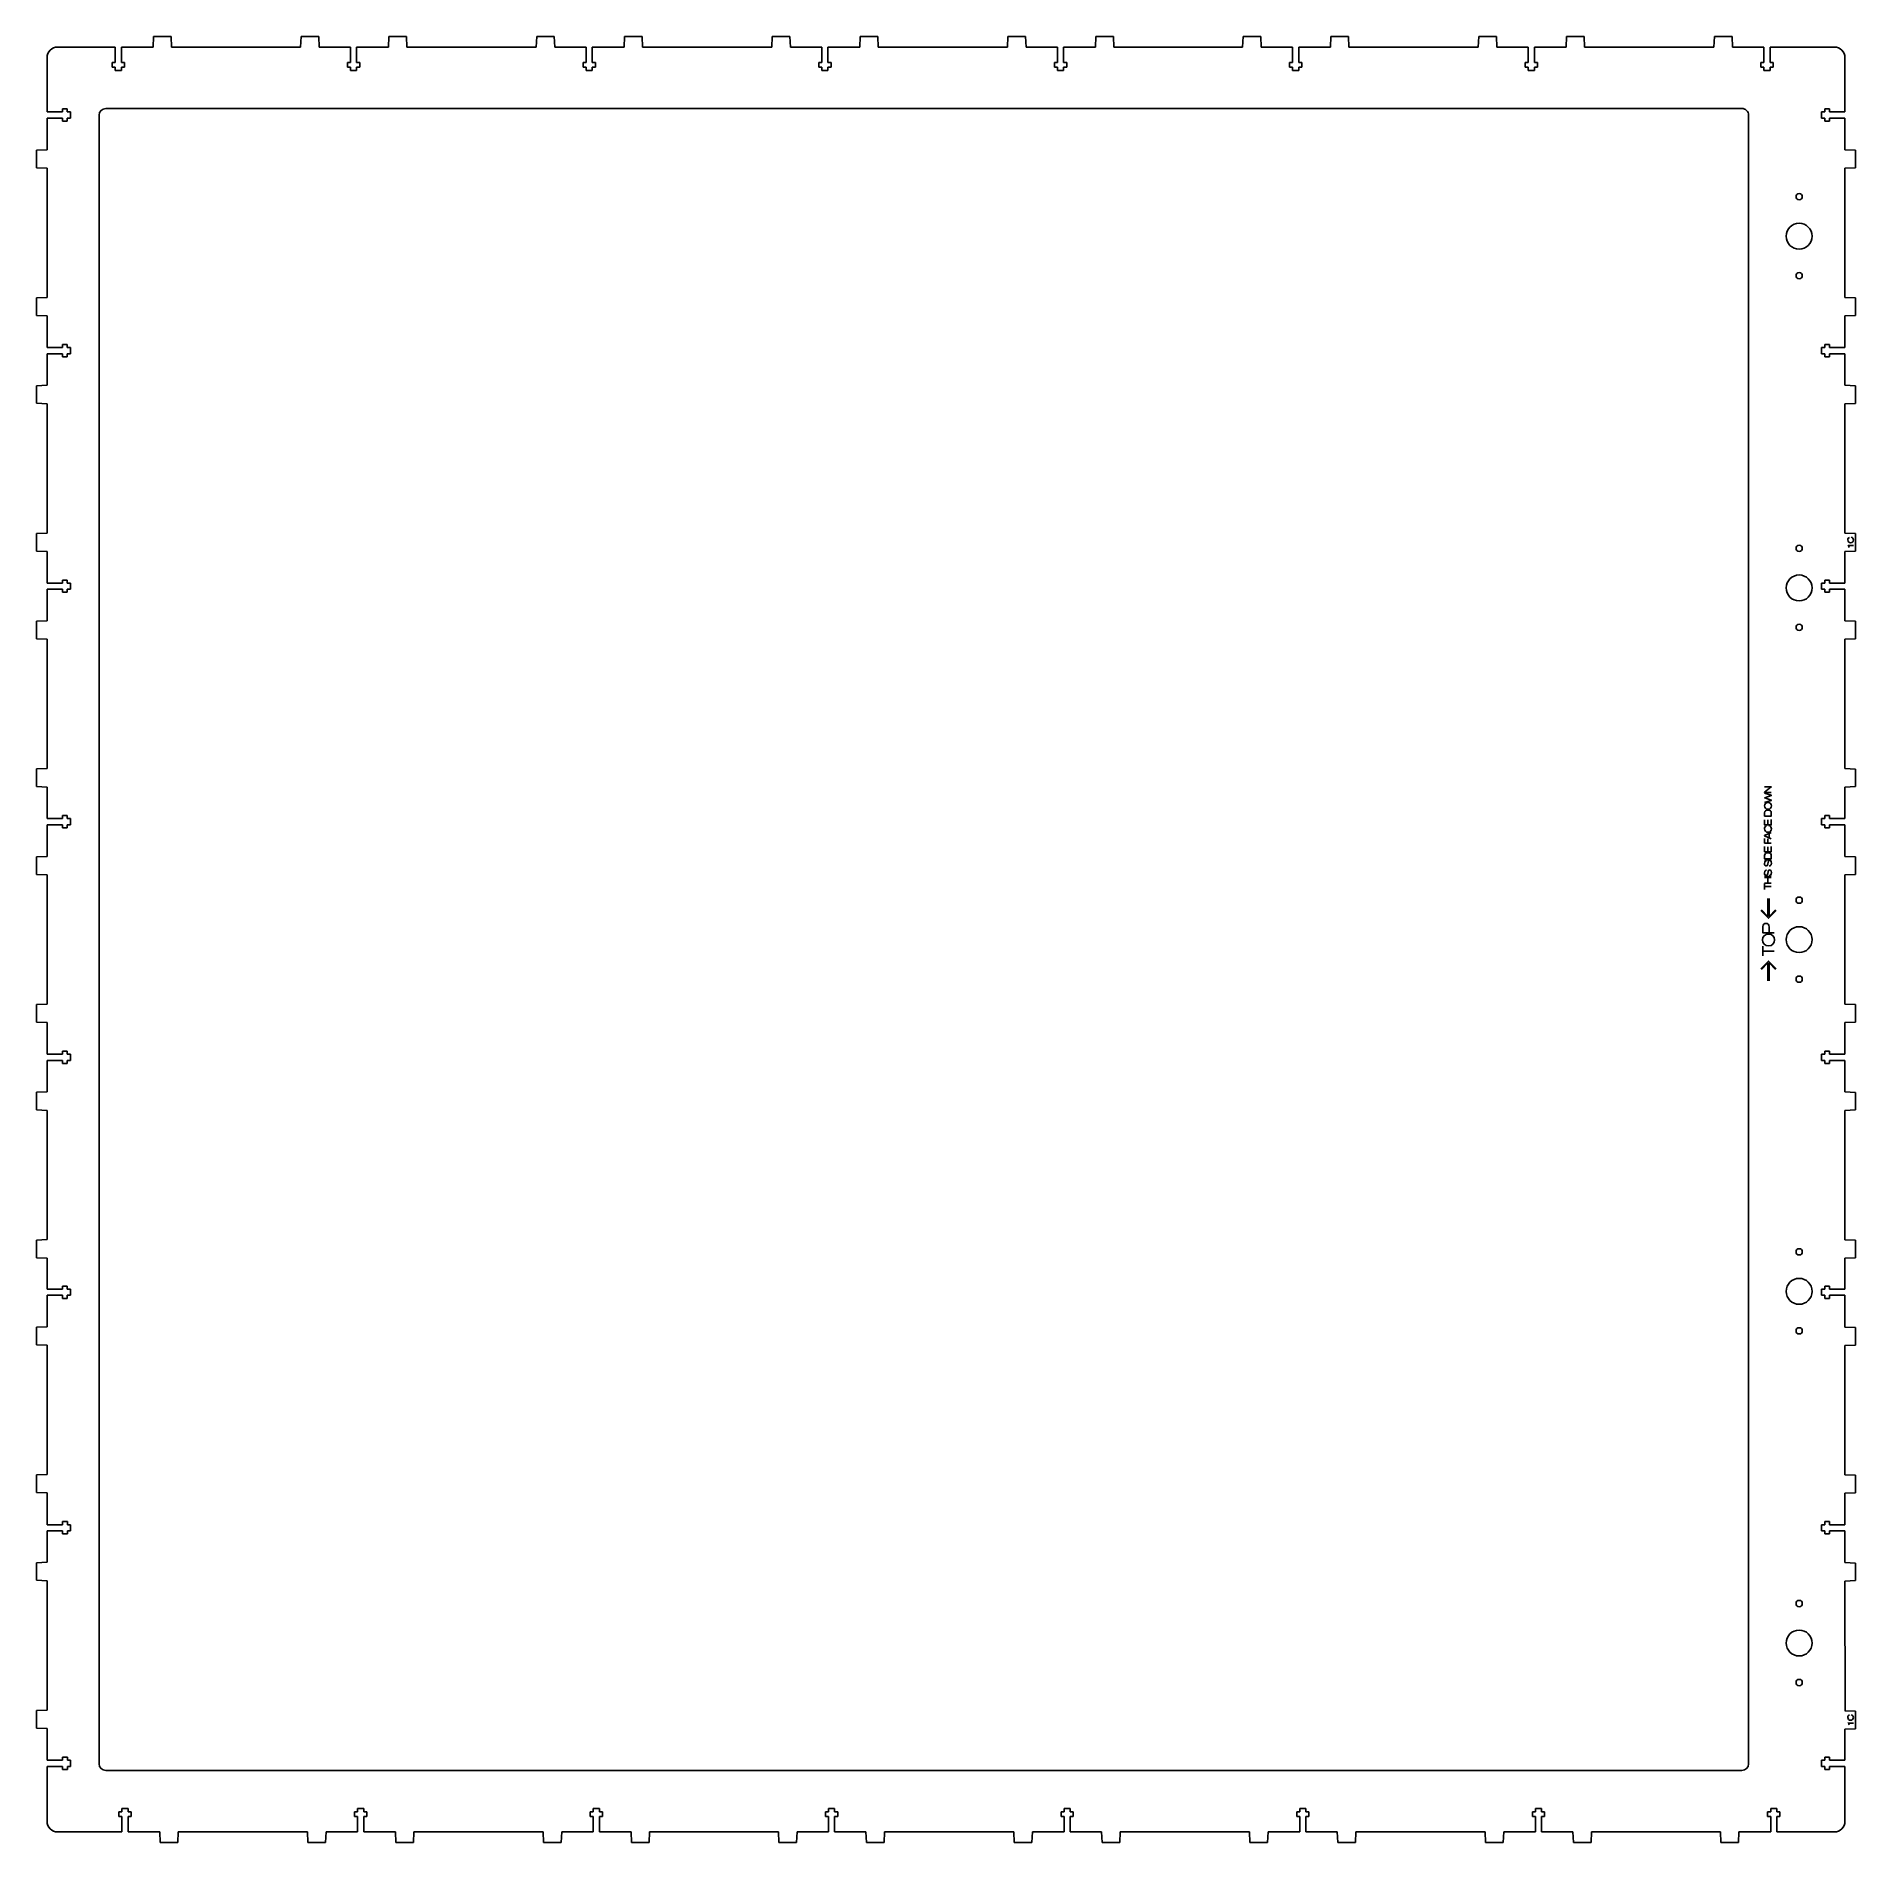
# Model space of a CAD drawing. Header units: millimetres. Extents: x -1004 to -176, y -862 to -38.
import ezdxf

# ---------------------------------------------------------------- set-up
doc = ezdxf.new("R2010")
doc.units = ezdxf.units.MM
doc.layers.add('CUTS', color=1, linetype='Continuous', lineweight=25, true_color=0xff0000)
doc.layers.add('TEXT', color=5, linetype='Continuous', true_color=0x0000ff)

msp = doc.modelspace()

# ---------------------------------------------------------------- linework, layer by layer
at = {"layer": 'CUTS', "color": 1, "lineweight": 25, "true_color": 0xff0000}
for p, q in [((-951.07, -43.32), (-950.87, -38.45)), ((-950.87, -38.45), (-942.84, -38.45)), ((-942.84, -38.45), (-942.64, -43.32)), ((-883.89, -43.32), (-883.69, -38.45)), ((-883.69, -38.45), (-875.65, -38.45)), ((-875.65, -38.45), (-875.45, -43.32)), ((-843.89, -43.32), (-843.69, -38.45)), ((-843.69, -38.45), (-835.66, -38.45)), ((-835.66, -38.45), (-835.46, -43.32)), ((-776.55, -43.32), (-776.35, -38.45)), ((-776.35, -38.45), (-768.31, -38.45)), ((-768.31, -38.45), (-768.11, -43.32)), ((-736.55, -43.32), (-736.35, -38.45)), ((-736.35, -38.45), (-728.32, -38.45)), ((-728.32, -38.45), (-728.12, -43.32)), ((-669.21, -43.32), (-669.01, -38.45)), ((-669.01, -38.45), (-660.97, -38.45)), ((-660.97, -38.45), (-660.77, -43.32)), ((-629.21, -43.32), (-629.01, -38.45)), ((-629.01, -38.45), (-620.98, -38.45)), ((-620.98, -38.45), (-620.78, -43.32)), ((-561.87, -43.32), (-561.67, -38.45)), ((-561.67, -38.45), (-553.63, -38.45)), ((-553.63, -38.45), (-553.43, -43.32)), ((-521.87, -43.32), (-521.67, -38.45)), ((-521.67, -38.45), (-513.64, -38.45)), ((-513.64, -38.45), (-513.44, -43.32)), ((-454.8, -43.32), (-454.6, -38.45)), ((-454.6, -38.45), (-446.56, -38.45)), ((-446.56, -38.45), (-446.36, -43.32)), ((-414.8, -43.32), (-414.6, -38.45)), ((-414.6, -38.45), (-406.57, -38.45)), ((-406.57, -38.45), (-406.37, -43.32)), ((-347.46, -43.32), (-347.26, -38.45)), ((-347.26, -38.45), (-339.22, -38.45)), ((-339.22, -38.45), (-339.02, -43.32)), ((-307.46, -43.32), (-307.26, -38.45)), ((-307.26, -38.45), (-299.23, -38.45)), ((-299.23, -38.45), (-299.03, -43.32)), ((-240.12, -43.32), (-239.92, -38.45)), ((-239.92, -38.45), (-231.88, -38.45)), ((-231.88, -38.45), (-231.68, -43.32)), ((-999.36, -58.51), (-999.36, -48.12)), ((-968.33, -43.32), (-994.55, -43.32)), ((-968.33, -43.32), (-968.33, -50.33)), ((-965.53, -50.33), (-965.53, -43.32)), ((-951.07, -43.32), (-965.53, -43.32)), ((-883.89, -43.32), (-942.64, -43.32)), ((-861.15, -43.32), (-875.45, -43.32)), ((-861.15, -43.32), (-861.15, -50.33)), ((-858.35, -50.33), (-858.35, -43.32)), ((-843.89, -43.32), (-858.35, -43.32)), ((-776.55, -43.32), (-835.46, -43.32)), ((-753.81, -43.32), (-768.11, -43.32)), ((-753.81, -43.32), (-753.81, -50.33)), ((-751.01, -50.33), (-751.01, -43.32)), ((-736.55, -43.32), (-751.01, -43.32)), ((-669.21, -43.32), (-728.12, -43.32)), ((-646.47, -43.32), (-660.77, -43.32)), ((-646.47, -43.32), (-646.47, -50.33)), ((-643.67, -50.33), (-643.67, -43.32)), ((-629.21, -43.32), (-643.67, -43.32)), ((-561.87, -43.32), (-620.78, -43.32)), ((-539.13, -43.32), (-553.43, -43.32)), ((-539.13, -43.32), (-539.13, -50.33)), ((-536.33, -50.33), (-536.33, -43.32)), ((-521.87, -43.32), (-536.33, -43.32)), ((-454.8, -43.32), (-513.44, -43.32)), ((-432.06, -43.32), (-446.36, -43.32)), ((-432.06, -43.32), (-432.06, -50.33)), ((-429.26, -50.33), (-429.26, -43.32)), ((-414.8, -43.32), (-429.26, -43.32)), ((-347.46, -43.32), (-406.37, -43.32)), ((-324.72, -43.32), (-339.02, -43.32)), ((-324.72, -43.32), (-324.72, -50.33)), ((-321.92, -50.33), (-321.92, -43.32)), ((-307.46, -43.32), (-321.92, -43.32)), ((-240.12, -43.32), (-299.03, -43.32)), ((-217.38, -43.32), (-231.68, -43.32)), ((-217.38, -43.32), (-217.38, -50.33)), ((-214.58, -50.33), (-214.58, -43.32)), ((-185.26, -43.32), (-214.58, -43.32)), ((-180.46, -50.09), (-180.46, -47.86)), ((-968.33, -50.33), (-969.73, -50.33)), ((-969.73, -50.33), (-969.73, -52.53)), ((-969.73, -52.53), (-968.33, -52.53)), ((-968.33, -52.53), (-968.33, -53.98)), ((-968.33, -53.98), (-965.53, -53.98)), ((-964.13, -50.33), (-965.53, -50.33)), ((-965.53, -52.53), (-964.13, -52.53)), ((-965.53, -53.98), (-965.53, -52.53)), ((-964.13, -52.53), (-964.13, -50.33)), ((-861.15, -50.33), (-862.55, -50.33)), ((-862.55, -50.33), (-862.55, -52.53)), ((-862.55, -52.53), (-861.15, -52.53)), ((-861.15, -52.53), (-861.15, -53.98)), ((-861.15, -53.98), (-858.35, -53.98)), ((-856.95, -50.33), (-858.35, -50.33)), ((-858.35, -53.98), (-858.35, -52.53)), ((-858.35, -52.53), (-856.95, -52.53)), ((-856.95, -52.53), (-856.95, -50.33)), ((-753.81, -50.33), (-755.21, -50.33)), ((-755.21, -50.33), (-755.21, -52.53)), ((-755.21, -52.53), (-753.81, -52.53)), ((-753.81, -52.53), (-753.81, -53.98)), ((-753.81, -53.98), (-751.01, -53.98)), ((-749.61, -50.33), (-751.01, -50.33)), ((-751.01, -53.98), (-751.01, -52.53)), ((-751.01, -52.53), (-749.61, -52.53)), ((-749.61, -52.53), (-749.61, -50.33)), ((-646.47, -50.33), (-647.87, -50.33)), ((-647.87, -50.33), (-647.87, -52.53)), ((-647.87, -52.53), (-646.47, -52.53)), ((-646.47, -52.53), (-646.47, -53.98)), ((-646.47, -53.98), (-643.67, -53.98)), ((-642.27, -50.33), (-643.67, -50.33)), ((-643.67, -53.98), (-643.67, -52.53)), ((-643.67, -52.53), (-642.27, -52.53)), ((-642.27, -52.53), (-642.27, -50.33)), ((-539.13, -50.33), (-540.53, -50.33)), ((-540.53, -50.33), (-540.53, -52.53)), ((-540.53, -52.53), (-539.13, -52.53)), ((-539.13, -52.53), (-539.13, -53.98)), ((-539.13, -53.98), (-536.33, -53.98)), ((-534.93, -50.33), (-536.33, -50.33)), ((-536.33, -53.98), (-536.33, -52.53)), ((-536.33, -52.53), (-534.93, -52.53)), ((-534.93, -52.53), (-534.93, -50.33)), ((-432.06, -50.33), (-433.46, -50.33)), ((-433.46, -50.33), (-433.46, -52.53)), ((-433.46, -52.53), (-432.06, -52.53)), ((-432.06, -52.53), (-432.06, -53.98)), ((-432.06, -53.98), (-429.26, -53.98)), ((-427.86, -50.33), (-429.26, -50.33)), ((-429.26, -53.98), (-429.26, -52.53)), ((-429.26, -52.53), (-427.86, -52.53)), ((-427.86, -52.53), (-427.86, -50.33)), ((-324.72, -50.33), (-326.12, -50.33)), ((-326.12, -50.33), (-326.12, -52.53)), ((-326.12, -52.53), (-324.72, -52.53)), ((-324.72, -52.53), (-324.72, -53.98)), ((-324.72, -53.98), (-321.92, -53.98)), ((-320.52, -50.33), (-321.92, -50.33)), ((-321.92, -52.53), (-320.52, -52.53)), ((-321.92, -53.98), (-321.92, -52.53)), ((-320.52, -52.53), (-320.52, -50.33)), ((-217.38, -50.33), (-218.78, -50.33)), ((-218.78, -50.33), (-218.78, -52.53)), ((-218.78, -52.53), (-217.38, -52.53)), ((-217.38, -52.53), (-217.38, -53.98)), ((-217.38, -53.98), (-214.58, -53.98)), ((-213.18, -50.33), (-214.58, -50.33)), ((-214.58, -53.98), (-214.58, -52.53)), ((-214.58, -52.53), (-213.18, -52.53)), ((-213.18, -52.53), (-213.18, -50.33)), ((-180.46, -50.09), (-180.46, -72.91)), ((-999.36, -72.91), (-999.36, -58.51)), ((-992.34, -72.91), (-999.36, -72.91)), ((-990.14, -71.51), (-992.34, -71.51)), ((-992.34, -71.51), (-992.34, -72.91)), ((-990.14, -72.91), (-990.14, -71.51)), ((-988.69, -72.91), (-990.14, -72.91)), ((-988.69, -75.71), (-988.69, -72.91)), ((-975.65, -74.33), (-975.64, -825.68)), ((-227.36, -71.32), (-972.65, -71.33)), ((-224.36, -825.68), (-224.36, -74.32)), ((-189.68, -72.91), (-191.12, -72.91)), ((-191.12, -72.91), (-191.12, -75.71)), ((-187.48, -71.51), (-189.68, -71.51)), ((-189.68, -71.51), (-189.68, -72.91)), ((-187.48, -72.91), (-187.48, -71.51)), ((-180.46, -72.91), (-187.48, -72.91)), ((-999.36, -90.09), (-999.35, -75.71)), ((-999.35, -75.71), (-992.34, -75.71)), ((-992.34, -75.71), (-992.34, -77.11)), ((-992.34, -77.11), (-990.14, -77.11)), ((-990.14, -77.11), (-990.14, -75.71)), ((-990.14, -75.71), (-988.69, -75.71)), ((-191.12, -75.71), (-189.68, -75.71)), ((-189.68, -75.71), (-189.68, -77.11)), ((-189.68, -77.11), (-187.48, -77.11)), ((-187.48, -77.11), (-187.48, -75.71)), ((-187.48, -75.71), (-180.46, -75.71)), ((-180.46, -75.71), (-180.46, -90.1)), ((-1004.23, -90.29), (-999.36, -90.09)), ((-1004.23, -98.32), (-1004.23, -90.29)), ((-180.46, -90.1), (-175.58, -90.31)), ((-175.58, -90.31), (-175.58, -98.33)), ((-999.36, -98.52), (-1004.23, -98.32)), ((-999.36, -157.42), (-999.36, -98.52)), ((-175.58, -98.33), (-180.46, -98.53)), ((-180.46, -98.53), (-180.46, -157.43)), ((-1004.23, -157.62), (-999.36, -157.42)), ((-180.46, -157.43), (-175.58, -157.63)), ((-1004.23, -165.65), (-1004.23, -157.62)), ((-999.36, -165.85), (-1004.23, -165.65)), ((-175.58, -165.67), (-180.46, -165.87)), ((-175.58, -157.63), (-175.58, -165.67)), ((-999.35, -180.25), (-999.36, -165.85)), ((-180.46, -165.87), (-180.46, -180.25)), ((-992.34, -180.25), (-999.35, -180.25)), ((-990.14, -178.85), (-992.34, -178.85)), ((-992.34, -178.85), (-992.34, -180.25)), ((-990.14, -180.25), (-990.14, -178.85)), ((-988.69, -180.25), (-990.14, -180.25)), ((-988.69, -183.05), (-988.69, -180.25)), ((-189.68, -180.25), (-191.12, -180.25)), ((-191.12, -180.25), (-191.12, -183.05)), ((-187.48, -178.85), (-189.68, -178.85)), ((-189.68, -178.85), (-189.68, -180.25)), ((-187.48, -180.25), (-187.48, -178.85)), ((-180.46, -180.25), (-187.48, -180.25)), ((-999.36, -197.43), (-999.35, -183.05)), ((-999.35, -183.05), (-992.34, -183.05)), ((-992.34, -183.05), (-992.34, -184.45)), ((-992.34, -184.45), (-990.14, -184.45)), ((-990.14, -184.45), (-990.14, -183.05)), ((-990.14, -183.05), (-988.69, -183.05)), ((-191.12, -183.05), (-189.68, -183.05)), ((-189.68, -183.05), (-189.68, -184.45)), ((-189.68, -184.45), (-187.48, -184.45)), ((-187.48, -184.45), (-187.48, -183.05)), ((-187.48, -183.05), (-180.46, -183.05)), ((-180.46, -183.05), (-180.46, -197.44)), ((-1004.23, -197.63), (-999.36, -197.43)), ((-1004.23, -205.66), (-1004.23, -197.63)), ((-180.46, -197.44), (-175.58, -197.65)), ((-175.58, -197.65), (-175.58, -205.67)), ((-999.36, -205.86), (-1004.23, -205.66)), ((-999.36, -264.76), (-999.36, -205.86)), ((-175.58, -205.67), (-180.46, -205.87)), ((-180.46, -205.87), (-180.46, -264.77)), ((-1004.23, -264.96), (-999.36, -264.76)), ((-1004.23, -272.99), (-1004.23, -264.96)), ((-180.46, -264.77), (-175.58, -264.97)), ((-175.58, -264.97), (-175.58, -273.01)), ((-999.36, -273.19), (-1004.23, -272.99)), ((-999.36, -273.19), (-999.35, -287.59)), ((-175.58, -273.01), (-180.46, -273.21)), ((-180.46, -273.21), (-180.46, -287.59)), ((-992.34, -287.59), (-999.35, -287.59)), ((-990.14, -286.19), (-992.34, -286.19)), ((-992.34, -286.19), (-992.34, -287.59)), ((-990.14, -287.59), (-990.14, -286.19)), ((-988.69, -287.59), (-990.14, -287.59)), ((-988.69, -290.39), (-988.69, -287.59)), ((-189.68, -287.59), (-191.12, -287.59)), ((-191.12, -287.59), (-191.12, -290.39)), ((-189.68, -286.19), (-189.68, -287.59)), ((-187.48, -286.19), (-189.68, -286.19)), ((-187.48, -287.59), (-187.48, -286.19)), ((-180.46, -287.59), (-187.48, -287.59)), ((-999.35, -290.39), (-999.36, -304.77)), ((-999.35, -290.39), (-992.34, -290.39)), ((-992.34, -290.39), (-992.34, -291.79)), ((-992.34, -291.79), (-990.14, -291.79)), ((-990.14, -291.79), (-990.14, -290.39)), ((-990.14, -290.39), (-988.69, -290.39)), ((-191.12, -290.39), (-189.68, -290.39)), ((-189.68, -290.39), (-189.68, -291.79)), ((-189.68, -291.79), (-187.48, -291.79)), ((-187.48, -291.79), (-187.48, -290.39)), ((-187.48, -290.39), (-180.46, -290.39)), ((-180.46, -290.39), (-180.46, -304.78)), ((-1004.23, -304.97), (-999.36, -304.77)), ((-1004.23, -313), (-1004.23, -304.97)), ((-180.46, -304.78), (-175.58, -304.99)), ((-175.58, -304.99), (-175.58, -313.01)), ((-999.36, -313.2), (-1004.23, -313)), ((-999.36, -313.2), (-999.36, -372.1)), ((-175.58, -313.01), (-180.46, -313.21)), ((-180.46, -313.21), (-180.46, -372.11)), ((-1004.23, -372.3), (-999.36, -372.1)), ((-1004.23, -380.33), (-1004.23, -372.3)), ((-180.46, -372.11), (-175.58, -372.31)), ((-175.58, -372.31), (-175.58, -380.35)), ((-999.36, -380.53), (-1004.23, -380.33)), ((-999.36, -380.53), (-999.35, -394.93)), ((-175.58, -380.35), (-180.46, -380.55)), ((-180.46, -380.55), (-180.46, -394.93)), ((-999.35, -397.73), (-999.36, -412.1)), ((-992.34, -394.93), (-999.35, -394.93)), ((-999.35, -397.73), (-992.34, -397.73)), ((-990.14, -393.53), (-992.34, -393.53)), ((-992.34, -393.53), (-992.34, -394.93)), ((-992.34, -397.73), (-992.34, -399.13)), ((-990.14, -394.93), (-990.14, -393.53)), ((-988.69, -394.93), (-990.14, -394.93)), ((-990.14, -399.13), (-990.14, -397.73)), ((-990.14, -397.73), (-988.69, -397.73)), ((-988.69, -397.73), (-988.69, -394.93)), ((-189.68, -394.93), (-191.12, -394.93)), ((-191.12, -394.93), (-191.12, -397.73)), ((-191.12, -397.73), (-189.68, -397.73)), ((-187.48, -393.53), (-189.68, -393.53)), ((-189.68, -393.53), (-189.68, -394.93)), ((-189.68, -397.73), (-189.68, -399.13)), ((-187.48, -394.93), (-187.48, -393.53)), ((-180.46, -394.93), (-187.48, -394.93)), ((-187.48, -399.13), (-187.48, -397.73)), ((-187.48, -397.73), (-180.46, -397.73)), ((-180.46, -397.73), (-180.46, -412.12)), ((-992.34, -399.13), (-990.14, -399.13)), ((-189.68, -399.13), (-187.48, -399.13)), ((-1004.23, -412.3), (-999.36, -412.1)), ((-1004.23, -420.34), (-1004.23, -412.3)), ((-180.46, -412.12), (-175.58, -412.33)), ((-175.58, -412.33), (-175.58, -420.35)), ((-999.36, -420.54), (-1004.23, -420.34)), ((-999.36, -420.54), (-999.36, -479.44)), ((-175.58, -420.35), (-180.46, -420.55)), ((-180.46, -420.55), (-180.46, -479.45)), ((-1004.23, -479.64), (-999.36, -479.44)), ((-1004.23, -487.67), (-1004.23, -479.64)), ((-180.46, -479.45), (-175.58, -479.65)), ((-175.58, -479.65), (-175.58, -487.69)), ((-999.36, -487.87), (-1004.23, -487.67)), ((-999.36, -487.87), (-999.35, -502.27)), ((-175.58, -487.69), (-180.46, -487.89)), ((-180.46, -487.89), (-180.46, -502.27)), ((-999.35, -505.07), (-999.36, -519.44)), ((-992.34, -502.27), (-999.35, -502.27)), ((-999.35, -505.07), (-992.34, -505.07)), ((-990.14, -500.87), (-992.34, -500.87)), ((-992.34, -500.87), (-992.34, -502.27)), ((-992.34, -505.07), (-992.34, -506.47)), ((-990.14, -502.27), (-990.14, -500.87)), ((-988.69, -502.27), (-990.14, -502.27)), ((-990.14, -506.47), (-990.14, -505.07)), ((-990.14, -505.07), (-988.69, -505.07)), ((-988.69, -505.07), (-988.69, -502.27)), ((-189.68, -502.27), (-191.12, -502.27)), ((-191.12, -502.27), (-191.12, -505.07)), ((-191.12, -505.07), (-189.68, -505.07)), ((-187.48, -500.87), (-189.68, -500.87)), ((-189.68, -500.87), (-189.68, -502.27)), ((-189.68, -505.07), (-189.68, -506.47)), ((-187.48, -502.27), (-187.48, -500.87)), ((-180.46, -502.27), (-187.48, -502.27)), ((-187.48, -506.47), (-187.48, -505.07)), ((-187.48, -505.07), (-180.46, -505.07)), ((-180.46, -505.07), (-180.46, -519.46)), ((-992.34, -506.47), (-990.14, -506.47)), ((-189.68, -506.47), (-187.48, -506.47)), ((-1004.23, -519.64), (-999.36, -519.44)), ((-1004.23, -527.68), (-1004.23, -519.64)), ((-180.46, -519.46), (-175.58, -519.67)), ((-175.58, -519.67), (-175.58, -527.69)), ((-999.36, -527.88), (-1004.23, -527.68)), ((-999.36, -527.88), (-999.36, -586.78)), ((-175.58, -527.69), (-180.46, -527.89)), ((-180.46, -527.89), (-180.46, -586.79)), ((-1004.23, -586.98), (-999.36, -586.78)), ((-1004.23, -595.01), (-1004.23, -586.98)), ((-180.46, -586.79), (-175.58, -586.99)), ((-175.58, -586.99), (-175.58, -595.03)), ((-999.36, -595.21), (-1004.23, -595.01)), ((-999.36, -595.21), (-999.35, -609.33)), ((-175.58, -595.03), (-180.46, -595.23)), ((-180.46, -595.23), (-180.46, -609.33)), ((-999.35, -612.13), (-999.36, -626.44)), ((-992.34, -609.33), (-999.35, -609.33)), ((-999.35, -612.13), (-992.34, -612.13)), ((-990.14, -607.93), (-992.34, -607.93)), ((-992.34, -607.93), (-992.34, -609.33)), ((-992.34, -612.13), (-992.34, -613.53)), ((-990.14, -609.33), (-990.14, -607.93)), ((-988.69, -609.33), (-990.14, -609.33)), ((-990.14, -613.53), (-990.14, -612.13)), ((-990.14, -612.13), (-988.69, -612.13)), ((-988.69, -612.13), (-988.69, -609.33)), ((-189.67, -609.33), (-191.12, -609.33)), ((-191.12, -609.33), (-191.12, -612.13)), ((-191.12, -612.13), (-189.67, -612.13)), ((-189.67, -607.93), (-189.67, -609.33)), ((-187.47, -607.93), (-189.67, -607.93)), ((-189.67, -612.13), (-189.67, -613.53)), ((-187.47, -609.33), (-187.47, -607.93)), ((-180.46, -609.33), (-187.47, -609.33)), ((-187.47, -613.53), (-187.47, -612.13)), ((-187.47, -612.13), (-180.46, -612.13)), ((-180.46, -626.59), (-180.46, -612.13)), ((-992.34, -613.53), (-990.14, -613.53)), ((-189.67, -613.53), (-187.47, -613.53)), ((-1004.23, -626.64), (-999.36, -626.44)), ((-1004.23, -634.67), (-1004.23, -626.64)), ((-180.46, -626.59), (-175.58, -626.79)), ((-175.58, -626.79), (-175.58, -634.82)), ((-999.36, -634.87), (-1004.23, -634.67)), ((-999.36, -634.87), (-999.36, -693.78)), ((-175.58, -634.82), (-180.46, -635.02)), ((-180.46, -635.02), (-180.46, -693.93)), ((-1004.23, -693.98), (-999.36, -693.78)), ((-1004.23, -702.01), (-1004.23, -693.98)), ((-180.46, -693.93), (-175.58, -694.13)), ((-175.58, -694.13), (-175.58, -702.17)), ((-999.36, -702.21), (-1004.23, -702.01)), ((-999.36, -702.21), (-999.35, -716.67)), ((-175.58, -702.17), (-180.46, -702.37)), ((-180.46, -702.37), (-180.46, -716.67)), ((-999.35, -719.47), (-999.36, -733.78)), ((-992.33, -716.67), (-999.35, -716.67)), ((-999.35, -719.47), (-992.33, -719.47)), ((-990.13, -715.27), (-992.33, -715.27)), ((-992.33, -715.27), (-992.33, -716.67)), ((-992.33, -719.47), (-992.33, -720.87)), ((-992.33, -720.87), (-990.13, -720.87)), ((-990.13, -716.67), (-990.13, -715.27)), ((-988.69, -716.67), (-990.13, -716.67)), ((-990.13, -720.87), (-990.13, -719.47)), ((-990.13, -719.47), (-988.69, -719.47)), ((-988.69, -719.47), (-988.69, -716.67)), ((-189.67, -716.67), (-191.12, -716.67)), ((-191.12, -716.67), (-191.12, -719.47)), ((-191.12, -719.47), (-189.67, -719.47)), ((-187.47, -715.27), (-189.67, -715.27)), ((-189.67, -715.27), (-189.67, -716.67)), ((-189.67, -719.47), (-189.67, -720.87)), ((-189.67, -720.87), (-187.47, -720.87)), ((-187.47, -716.67), (-187.47, -715.27)), ((-180.46, -716.67), (-187.47, -716.67)), ((-187.47, -720.87), (-187.47, -719.47)), ((-187.47, -719.47), (-180.46, -719.47)), ((-180.46, -719.47), (-180.46, -733.93)), ((-1004.23, -733.98), (-999.36, -733.78)), ((-1004.23, -742.01), (-1004.23, -733.98)), ((-180.46, -733.93), (-175.58, -734.13)), ((-175.58, -734.13), (-175.58, -742.16)), ((-999.36, -742.21), (-1004.23, -742.01)), ((-999.36, -742.21), (-999.36, -801.12)), ((-175.58, -742.16), (-180.46, -742.36)), ((-180.46, -742.36), (-180.36, -801.47)), ((-1004.23, -801.32), (-999.36, -801.12)), ((-1004.23, -809.35), (-1004.23, -801.32)), ((-180.46, -801.47), (-175.58, -801.67)), ((-175.58, -801.67), (-175.58, -809.71)), ((-999.36, -809.55), (-1004.23, -809.35)), ((-999.36, -809.55), (-999.35, -824.01)), ((-175.58, -809.71), (-180.46, -809.91)), ((-180.46, -824.01), (-180.46, -809.91)), ((-992.33, -824.01), (-999.35, -824.01)), ((-999.35, -826.81), (-999.35, -851.88)), ((-999.35, -826.81), (-992.33, -826.81)), ((-990.13, -822.61), (-992.33, -822.61)), ((-992.33, -822.61), (-992.33, -824.01)), ((-992.33, -826.81), (-992.33, -828.21)), ((-992.33, -828.21), (-990.13, -828.21)), ((-990.13, -824.01), (-990.13, -822.61)), ((-988.69, -824.01), (-990.13, -824.01)), ((-990.13, -828.21), (-990.13, -826.81)), ((-990.13, -826.81), (-988.69, -826.81)), ((-988.69, -826.81), (-988.69, -824.01)), ((-189.67, -824.01), (-191.12, -824.01)), ((-191.12, -824.01), (-191.12, -826.81)), ((-191.12, -826.81), (-189.67, -826.81)), ((-187.47, -822.61), (-189.67, -822.61)), ((-189.67, -822.61), (-189.67, -824.01)), ((-189.67, -826.81), (-189.67, -828.21)), ((-189.67, -828.21), (-187.47, -828.21)), ((-187.47, -824.01), (-187.47, -822.61)), ((-180.46, -824.01), (-187.47, -824.01)), ((-187.47, -828.21), (-187.47, -826.81)), ((-187.47, -826.81), (-180.46, -826.81)), ((-180.46, -826.81), (-180.46, -851.87)), ((-972.64, -828.68), (-227.36, -828.68)), ((-965.23, -847.46), (-966.63, -847.46)), ((-966.63, -847.46), (-966.63, -849.66)), ((-966.63, -849.66), (-965.23, -849.66)), ((-965.23, -846.02), (-965.23, -847.46)), ((-962.43, -846.02), (-965.23, -846.02)), ((-965.23, -849.66), (-965.23, -856.68)), ((-962.43, -847.46), (-962.43, -846.02)), ((-961.03, -847.46), (-962.43, -847.46)), ((-962.43, -856.68), (-962.43, -849.66)), ((-962.43, -849.66), (-961.03, -849.66)), ((-961.03, -849.66), (-961.03, -847.46)), ((-857.89, -847.46), (-859.29, -847.46)), ((-859.29, -847.46), (-859.29, -849.66)), ((-859.29, -849.66), (-857.89, -849.66)), ((-855.09, -846.01), (-857.89, -846.01)), ((-857.89, -846.01), (-857.89, -847.46)), ((-857.89, -849.66), (-857.89, -856.68)), ((-855.09, -847.46), (-855.09, -846.01)), ((-853.69, -847.46), (-855.09, -847.46)), ((-855.09, -856.67), (-855.09, -849.66)), ((-855.09, -849.66), (-853.69, -849.66)), ((-853.69, -849.66), (-853.69, -847.46)), ((-750.55, -847.46), (-751.95, -847.46)), ((-751.95, -847.46), (-751.95, -849.66)), ((-751.95, -849.66), (-750.55, -849.66)), ((-747.75, -846.01), (-750.55, -846.01)), ((-750.55, -846.01), (-750.55, -847.46)), ((-750.55, -849.66), (-750.55, -856.67)), ((-747.75, -847.46), (-747.75, -846.01)), ((-746.35, -847.46), (-747.75, -847.46)), ((-747.75, -856.67), (-747.75, -849.66)), ((-747.75, -849.66), (-746.35, -849.66)), ((-746.35, -849.66), (-746.35, -847.46)), ((-643.45, -847.46), (-644.85, -847.46)), ((-644.85, -847.46), (-644.85, -849.66)), ((-644.85, -849.66), (-643.45, -849.66)), ((-640.65, -846.01), (-643.45, -846.01)), ((-643.45, -846.01), (-643.45, -847.46)), ((-643.45, -849.66), (-643.45, -856.67)), ((-640.65, -847.46), (-640.65, -846.01)), ((-639.25, -847.46), (-640.65, -847.46)), ((-640.65, -849.66), (-639.25, -849.66)), ((-640.65, -856.67), (-640.65, -849.66)), ((-639.25, -849.66), (-639.25, -847.46)), ((-536.11, -847.46), (-537.51, -847.46)), ((-537.51, -847.46), (-537.51, -849.66)), ((-537.51, -849.66), (-536.11, -849.66)), ((-533.31, -846.01), (-536.11, -846.01)), ((-536.11, -846.01), (-536.11, -847.46)), ((-536.11, -849.66), (-536.11, -856.67)), ((-533.31, -847.46), (-533.31, -846.01)), ((-531.91, -847.46), (-533.31, -847.46)), ((-533.31, -849.66), (-531.91, -849.66)), ((-533.31, -856.67), (-533.31, -849.66)), ((-531.91, -849.66), (-531.91, -847.46)), ((-428.77, -847.46), (-430.17, -847.46)), ((-430.17, -847.46), (-430.17, -849.66)), ((-430.17, -849.66), (-428.77, -849.66)), ((-425.97, -846.01), (-428.77, -846.01)), ((-428.77, -846.01), (-428.77, -847.46)), ((-428.77, -849.66), (-428.77, -856.67)), ((-425.97, -847.46), (-425.97, -846.01)), ((-424.57, -847.46), (-425.97, -847.46)), ((-425.97, -856.67), (-425.97, -849.66)), ((-425.97, -849.66), (-424.57, -849.66)), ((-424.57, -849.66), (-424.57, -847.46)), ((-321.43, -847.46), (-322.83, -847.46)), ((-322.83, -847.46), (-322.83, -849.66)), ((-322.83, -849.66), (-321.43, -849.66)), ((-318.63, -846.01), (-321.43, -846.01)), ((-321.43, -846.01), (-321.43, -847.46)), ((-321.43, -849.66), (-321.43, -856.67)), ((-318.63, -847.46), (-318.63, -846.01)), ((-317.23, -847.46), (-318.63, -847.46)), ((-318.63, -856.67), (-318.63, -849.66)), ((-318.63, -849.66), (-317.23, -849.66)), ((-317.23, -849.66), (-317.23, -847.46)), ((-214.26, -847.45), (-215.66, -847.45)), ((-215.66, -847.45), (-215.66, -849.66)), ((-215.66, -849.66), (-214.26, -849.66)), ((-211.46, -846.01), (-214.26, -846.01)), ((-214.26, -846.01), (-214.26, -847.45)), ((-214.26, -849.66), (-214.26, -856.67)), ((-211.46, -847.45), (-211.46, -846.01)), ((-210.06, -847.45), (-211.46, -847.45)), ((-211.46, -856.67), (-211.46, -849.66)), ((-211.46, -849.66), (-210.06, -849.66)), ((-210.06, -849.66), (-210.06, -847.45)), ((-994.55, -856.68), (-965.23, -856.68)), ((-948.05, -856.68), (-962.43, -856.68)), ((-947.85, -861.55), (-948.05, -856.68)), ((-939.81, -861.55), (-947.85, -861.55)), ((-939.61, -856.68), (-939.81, -861.55)), ((-880.71, -856.68), (-939.61, -856.68)), ((-880.51, -861.55), (-880.71, -856.68)), ((-872.49, -861.55), (-880.51, -861.55)), ((-872.29, -856.68), (-872.49, -861.55)), ((-857.89, -856.68), (-872.29, -856.68)), ((-840.71, -856.68), (-855.09, -856.67)), ((-840.51, -861.55), (-840.71, -856.68)), ((-832.47, -861.55), (-840.51, -861.55)), ((-832.27, -856.68), (-832.47, -861.55)), ((-773.37, -856.68), (-832.27, -856.68)), ((-773.17, -861.55), (-773.37, -856.68)), ((-765.15, -861.55), (-773.17, -861.55)), ((-764.95, -856.68), (-765.15, -861.55)), ((-750.55, -856.67), (-764.95, -856.68)), ((-733.37, -856.68), (-747.75, -856.67)), ((-733.17, -861.55), (-733.37, -856.68)), ((-725.13, -861.55), (-733.17, -861.55)), ((-724.93, -856.68), (-725.13, -861.55)), ((-724.93, -856.68), (-666.19, -856.68)), ((-665.99, -861.55), (-666.19, -856.68)), ((-657.96, -861.55), (-665.99, -861.55)), ((-657.76, -856.68), (-657.96, -861.55)), ((-657.76, -856.68), (-643.45, -856.67)), ((-640.65, -856.67), (-626.35, -856.68)), ((-626.15, -861.55), (-626.35, -856.68)), ((-618.11, -861.55), (-626.15, -861.55)), ((-617.91, -856.68), (-618.11, -861.55)), ((-617.91, -856.68), (-559, -856.68)), ((-558.8, -861.55), (-559, -856.68)), ((-550.77, -861.55), (-558.8, -861.55)), ((-550.57, -856.68), (-550.77, -861.55)), ((-550.57, -856.68), (-536.11, -856.67)), ((-533.31, -856.67), (-519.01, -856.68)), ((-518.81, -861.55), (-519.01, -856.68)), ((-510.77, -861.55), (-518.81, -861.55)), ((-510.57, -856.68), (-510.77, -861.55)), ((-510.57, -856.68), (-451.66, -856.68)), ((-451.46, -861.55), (-451.66, -856.68)), ((-443.43, -861.55), (-451.46, -861.55)), ((-443.23, -856.68), (-443.43, -861.55)), ((-443.23, -856.68), (-428.77, -856.67)), ((-425.97, -856.67), (-411.67, -856.68)), ((-411.47, -861.55), (-411.67, -856.68)), ((-403.43, -861.55), (-411.47, -861.55)), ((-403.23, -856.68), (-403.43, -861.55)), ((-403.23, -856.68), (-344.32, -856.68)), ((-344.12, -861.55), (-344.32, -856.68)), ((-336.09, -861.55), (-344.12, -861.55)), ((-335.89, -856.68), (-336.09, -861.55)), ((-335.89, -856.68), (-321.43, -856.67)), ((-318.63, -856.67), (-304.33, -856.68)), ((-304.13, -861.55), (-304.33, -856.68)), ((-296.09, -861.55), (-304.13, -861.55)), ((-295.89, -856.68), (-296.09, -861.55)), ((-295.89, -856.68), (-237.14, -856.68)), ((-236.94, -861.55), (-237.14, -856.68)), ((-228.92, -861.55), (-236.94, -861.55)), ((-228.72, -856.68), (-228.92, -861.55)), ((-228.72, -856.68), (-214.26, -856.67)), ((-211.46, -856.67), (-185.26, -856.67))]:
    msp.add_line(p, q, dxfattribs=at)
for centre, start, end in [((-972.65, -74.33), 90.0009, 180.00027), ((-227.36, -74.32), 359.99999, 90.0009), ((-972.64, -825.68), 180.00027, 269.99999), ((-227.36, -825.68), 269.99999, 359.99999)]:
    msp.add_arc(centre, 3, start, end, dxfattribs=at)
for points in [[(-994.55, -43.32), (-997.19, -43.32), (-999.36, -45.48), (-999.36, -48.12)], [(-180.46, -48.12), (-180.46, -45.48), (-182.62, -43.32), (-185.26, -43.32)], [(-201.3, -110.1), (-202.09, -110.1), (-202.72, -110.73), (-202.72, -111.52)], [(-202.72, -111.52), (-202.72, -112.31), (-202.09, -112.95), (-201.3, -112.95)], [(-199.87, -111.52), (-199.87, -110.73), (-200.51, -110.1), (-201.3, -110.1)], [(-201.3, -112.95), (-200.51, -112.95), (-199.87, -112.31), (-199.87, -111.52)], [(-201.3, -123.62), (-204.56, -123.62), (-207.2, -126.26), (-207.2, -129.52)], [(-195.4, -129.52), (-195.4, -126.26), (-198.04, -123.62), (-201.3, -123.62)], [(-207.2, -129.52), (-207.2, -132.78), (-204.56, -135.42), (-201.3, -135.42)], [(-201.3, -135.42), (-198.04, -135.42), (-195.4, -132.78), (-195.4, -129.52)], [(-201.3, -146.1), (-202.09, -146.1), (-202.72, -146.73), (-202.72, -147.52)], [(-202.72, -147.52), (-202.72, -148.31), (-202.09, -148.95), (-201.3, -148.95)], [(-199.87, -147.52), (-199.87, -146.73), (-200.51, -146.1), (-201.3, -146.1)], [(-201.3, -148.95), (-200.51, -148.95), (-199.87, -148.31), (-199.87, -147.52)], [(-201.3, -270.37), (-202.09, -270.37), (-202.72, -271), (-202.72, -271.79)], [(-202.72, -271.79), (-202.72, -272.58), (-202.09, -273.22), (-201.3, -273.22)], [(-199.87, -271.79), (-199.87, -271), (-200.51, -270.37), (-201.3, -270.37)], [(-201.3, -273.22), (-200.51, -273.22), (-199.87, -272.58), (-199.87, -271.79)], [(-201.3, -283.89), (-204.56, -283.89), (-207.2, -286.53), (-207.2, -289.79)], [(-207.2, -289.79), (-207.2, -293.05), (-204.56, -295.69), (-201.3, -295.69)], [(-195.4, -289.79), (-195.4, -286.53), (-198.04, -283.89), (-201.3, -283.89)], [(-201.3, -295.69), (-198.04, -295.69), (-195.4, -293.05), (-195.4, -289.79)], [(-201.3, -306.37), (-202.09, -306.37), (-202.72, -307), (-202.72, -307.79)], [(-199.87, -307.79), (-199.87, -307), (-200.51, -306.37), (-201.3, -306.37)], [(-202.72, -307.79), (-202.72, -308.58), (-202.09, -309.22), (-201.3, -309.22)], [(-201.3, -309.22), (-200.51, -309.22), (-199.87, -308.58), (-199.87, -307.79)], [(-201.3, -430.64), (-202.09, -430.64), (-202.72, -431.27), (-202.72, -432.06)], [(-199.87, -432.06), (-199.87, -431.27), (-200.51, -430.64), (-201.3, -430.64)], [(-202.72, -432.06), (-202.72, -432.85), (-202.09, -433.49), (-201.3, -433.49)], [(-201.3, -433.49), (-200.51, -433.49), (-199.87, -432.85), (-199.87, -432.06)], [(-201.3, -444.16), (-204.56, -444.16), (-207.2, -446.8), (-207.2, -450.06)], [(-195.4, -450.06), (-195.4, -446.8), (-198.04, -444.16), (-201.3, -444.16)], [(-207.2, -450.06), (-207.2, -453.32), (-204.56, -455.96), (-201.3, -455.96)], [(-201.3, -455.96), (-198.04, -455.96), (-195.4, -453.32), (-195.4, -450.06)], [(-201.3, -466.64), (-202.09, -466.64), (-202.72, -467.27), (-202.72, -468.06)], [(-202.72, -468.06), (-202.72, -468.85), (-202.09, -469.48), (-201.3, -469.48)], [(-199.87, -468.06), (-199.87, -467.27), (-200.51, -466.64), (-201.3, -466.64)], [(-201.3, -469.48), (-200.51, -469.48), (-199.87, -468.85), (-199.87, -468.06)], [(-201.3, -590.91), (-202.09, -590.91), (-202.72, -591.54), (-202.72, -592.33)], [(-202.72, -592.33), (-202.72, -593.12), (-202.09, -593.75), (-201.3, -593.75)], [(-199.87, -592.33), (-199.87, -591.54), (-200.51, -590.91), (-201.3, -590.91)], [(-201.3, -593.75), (-200.51, -593.75), (-199.87, -593.12), (-199.87, -592.33)], [(-201.3, -604.43), (-204.56, -604.43), (-207.2, -607.07), (-207.2, -610.33)], [(-195.4, -610.33), (-195.4, -607.07), (-198.04, -604.43), (-201.3, -604.43)], [(-207.2, -610.33), (-207.2, -613.59), (-204.56, -616.23), (-201.3, -616.23)], [(-201.3, -616.23), (-198.04, -616.23), (-195.4, -613.59), (-195.4, -610.33)], [(-201.3, -626.9), (-202.09, -626.9), (-202.72, -627.54), (-202.72, -628.33)], [(-202.72, -628.33), (-202.72, -629.12), (-202.09, -629.75), (-201.3, -629.75)], [(-199.87, -628.33), (-199.87, -627.54), (-200.51, -626.9), (-201.3, -626.9)], [(-201.3, -629.75), (-200.51, -629.75), (-199.87, -629.12), (-199.87, -628.33)], [(-201.3, -751.17), (-202.09, -751.17), (-202.72, -751.81), (-202.72, -752.6)], [(-202.72, -752.6), (-202.72, -753.39), (-202.09, -754.02), (-201.3, -754.02)], [(-199.87, -752.6), (-199.87, -751.81), (-200.51, -751.17), (-201.3, -751.17)], [(-201.3, -754.02), (-200.51, -754.02), (-199.87, -753.39), (-199.87, -752.6)], [(-201.3, -764.7), (-204.56, -764.7), (-207.2, -767.34), (-207.2, -770.6)], [(-207.2, -770.6), (-207.2, -773.86), (-204.56, -776.5), (-201.3, -776.5)], [(-195.4, -770.6), (-195.4, -767.34), (-198.04, -764.7), (-201.3, -764.7)], [(-201.3, -776.5), (-198.04, -776.5), (-195.4, -773.86), (-195.4, -770.6)], [(-201.3, -787.17), (-202.09, -787.17), (-202.72, -787.81), (-202.72, -788.6)], [(-199.87, -788.6), (-199.87, -787.81), (-200.51, -787.17), (-201.3, -787.17)], [(-202.72, -788.6), (-202.72, -789.39), (-202.09, -790.02), (-201.3, -790.02)], [(-201.3, -790.02), (-200.51, -790.02), (-199.87, -789.39), (-199.87, -788.6)], [(-999.35, -851.88), (-999.35, -854.52), (-997.19, -856.68), (-994.55, -856.68)], [(-185.26, -856.67), (-182.62, -856.67), (-180.46, -854.51), (-180.46, -851.87)]]:
    msp.add_open_spline(points, degree=3, dxfattribs=at)
at = {"layer": 'TEXT', "color": 5, "lineweight": 25, "true_color": 0x0000ff}
for points in [[(-178.97, -270.57), (-178.97, -270.48), (-176.59, -270.48)], [(-213.99, -382.99), (-217.01, -382.99), (-217.01, -382.88), (-213.99, -380.5), (-213.99, -380.4), (-217.01, -380.4)], [(-217.01, -383.29), (-213.99, -384.3), (-213.99, -384.41), (-217, -385.45), (-217, -385.46), (-213.99, -386.49), (-213.99, -386.6), (-217.01, -387.61)], [(-217.01, -393.73), (-217.01, -392.25)], [(-213.99, -392.25), (-213.99, -393.73), (-217.01, -393.73), (-217.01, -393.73)], [(-213.99, -395.38), (-213.99, -397.76), (-217.01, -397.76), (-217.01, -395.4)], [(-215.61, -397.76), (-215.61, -395.5)], [(-213.99, -404.14), (-217.01, -402.76), (-217.01, -402.65), (-213.99, -401.26)], [(-213.99, -406.06), (-217.01, -406.06), (-217.01, -403.94)], [(-215.61, -406.06), (-215.61, -404.07)], [(-214.99, -401.72), (-214.99, -403.69)], [(-213.99, -407.6), (-213.99, -409.98), (-217.01, -409.98), (-217.01, -407.63)], [(-217.01, -413.23), (-217.01, -411.76)], [(-213.99, -411.76), (-213.99, -413.23), (-217.01, -413.23), (-217.01, -413.23)], [(-217.01, -413.69), (-213.99, -413.69)], [(-215.61, -409.98), (-215.61, -407.73)], [(-217.01, -421.36), (-213.99, -421.36)], [(-217.01, -421.79), (-213.99, -421.79)], [(-215.61, -415.69), (-215.45, -414.69)], [(-215.61, -420.01), (-215.45, -419.01)], [(-215.61, -424.38), (-215.61, -421.79)], [(-213.99, -424.38), (-217.01, -424.38)], [(-217.01, -427.15), (-217.01, -424.55)], [(-213.99, -425.84), (-217.01, -425.84)], [(-211.77, -436.83), (-215.25, -440.31), (-218.73, -436.83)], [(-215.5, -431.28), (-215.5, -439.45), (-218.5, -436.45)], [(-212.01, -436.46), (-215, -439.45), (-215, -431.28)], [(-212.64, -446.9), (-217.85, -446.9), (-217.85, -444.11)], [(-215.02, -444.31), (-215.03, -446.9)], [(-217.85, -457.46), (-217.85, -452.96)], [(-212.64, -455.28), (-217.81, -455.28)], [(-218.73, -463.29), (-215.25, -459.81), (-211.77, -463.29)], [(-218.49, -463.66), (-215.5, -460.67), (-215.5, -468.84)], [(-215, -468.84), (-215, -460.67), (-212, -463.67)], [(-178.98, -807.17), (-178.98, -807.08), (-176.6, -807.08)]]:
    msp.add_lwpolyline(points, dxfattribs=at)
for points in [[(-179.11, -267.92), (-179.11, -267.34), (-178.88, -266.89), (-178.36, -266.76)], [(-177.85, -269.17), (-178.65, -269.17), (-179.11, -268.61), (-179.11, -267.92)], [(-178.52, -271.32), (-178.61, -270.95), (-178.81, -270.71), (-178.97, -270.57)], [(-176.59, -267.92), (-176.59, -268.61), (-177.05, -269.17), (-177.85, -269.17)], [(-177.56, -266.7), (-176.91, -266.78), (-176.59, -267.36), (-176.59, -267.92)], [(-217.08, -389.11), (-217.08, -388.25), (-216.5, -387.55), (-215.5, -387.55)], [(-215.5, -390.68), (-216.5, -390.68), (-217.08, -389.98), (-217.08, -389.11)], [(-215.5, -387.55), (-214.5, -387.55), (-213.92, -388.25), (-213.92, -389.11)], [(-213.92, -389.11), (-213.92, -389.98), (-214.5, -390.68), (-215.5, -390.68)], [(-217.01, -392.25), (-217.01, -391.42), (-216.4, -390.99), (-215.5, -390.99)], [(-215.5, -390.99), (-214.6, -390.99), (-213.99, -391.42), (-213.99, -392.25)], [(-217.08, -399.57), (-217.08, -398.86), (-216.79, -398.29), (-216.13, -398.13)], [(-215.5, -401.14), (-216.5, -401.14), (-217.08, -400.43), (-217.08, -399.57)], [(-213.92, -399.57), (-213.92, -400.43), (-214.5, -401.14), (-215.5, -401.14)], [(-215.14, -398.06), (-214.33, -398.14), (-213.92, -398.87), (-213.92, -399.57)], [(-216.16, -414.07), (-216.63, -414.1), (-217.08, -414.31), (-217.08, -415.32)], [(-217.01, -411.76), (-217.01, -410.92), (-216.4, -410.5), (-215.5, -410.5)], [(-215.5, -410.5), (-214.6, -410.5), (-213.99, -410.92), (-213.99, -411.76)], [(-215.45, -414.69), (-215.34, -414.22), (-215.14, -414), (-214.77, -414)], [(-214.77, -414), (-214.43, -414), (-213.92, -414.16), (-213.92, -415.2)], [(-217.08, -415.32), (-217.08, -416.08), (-216.79, -416.43), (-216.3, -416.43)], [(-216.16, -418.4), (-216.63, -418.43), (-217.08, -418.63), (-217.08, -419.64)], [(-217.08, -419.64), (-217.08, -420.41), (-216.79, -420.76), (-216.3, -420.76)], [(-216.3, -416.43), (-215.89, -416.43), (-215.72, -416.19), (-215.61, -415.69)], [(-216.3, -420.76), (-215.89, -420.76), (-215.72, -420.51), (-215.61, -420.01)], [(-215.45, -419.01), (-215.34, -418.54), (-215.14, -418.32), (-214.77, -418.32)], [(-213.92, -415.2), (-213.92, -416.4), (-214.55, -416.53), (-214.98, -416.54)], [(-213.92, -419.52), (-213.92, -420.72), (-214.55, -420.86), (-214.98, -420.86)], [(-214.77, -418.32), (-214.43, -418.32), (-213.92, -418.48), (-213.92, -419.52)], [(-217.85, -444.11), (-217.85, -443), (-217.21, -442.66), (-216.43, -442.66)], [(-216.43, -442.66), (-215.73, -442.66), (-215.02, -443.02), (-215.02, -444.31)], [(-217.97, -450.21), (-217.97, -448.72), (-216.97, -447.51), (-215.25, -447.51)], [(-215.25, -452.91), (-216.97, -452.91), (-217.97, -451.7), (-217.97, -450.21)], [(-215.25, -447.51), (-213.53, -447.51), (-212.53, -448.72), (-212.53, -450.21)], [(-212.53, -450.21), (-212.53, -451.7), (-213.53, -452.91), (-215.25, -452.91)], [(-179.13, -804.52), (-179.13, -803.95), (-178.89, -803.49), (-178.37, -803.36)], [(-177.57, -803.31), (-176.93, -803.38), (-176.6, -803.96), (-176.6, -804.52)], [(-177.86, -805.77), (-178.66, -805.77), (-179.13, -805.21), (-179.13, -804.52)], [(-178.53, -807.92), (-178.63, -807.56), (-178.82, -807.31), (-178.98, -807.17)], [(-176.6, -804.52), (-176.6, -805.21), (-177.07, -805.77), (-177.86, -805.77)]]:
    msp.add_open_spline(points, degree=3, dxfattribs=at)

doc.saveas('drawing.dxf')
